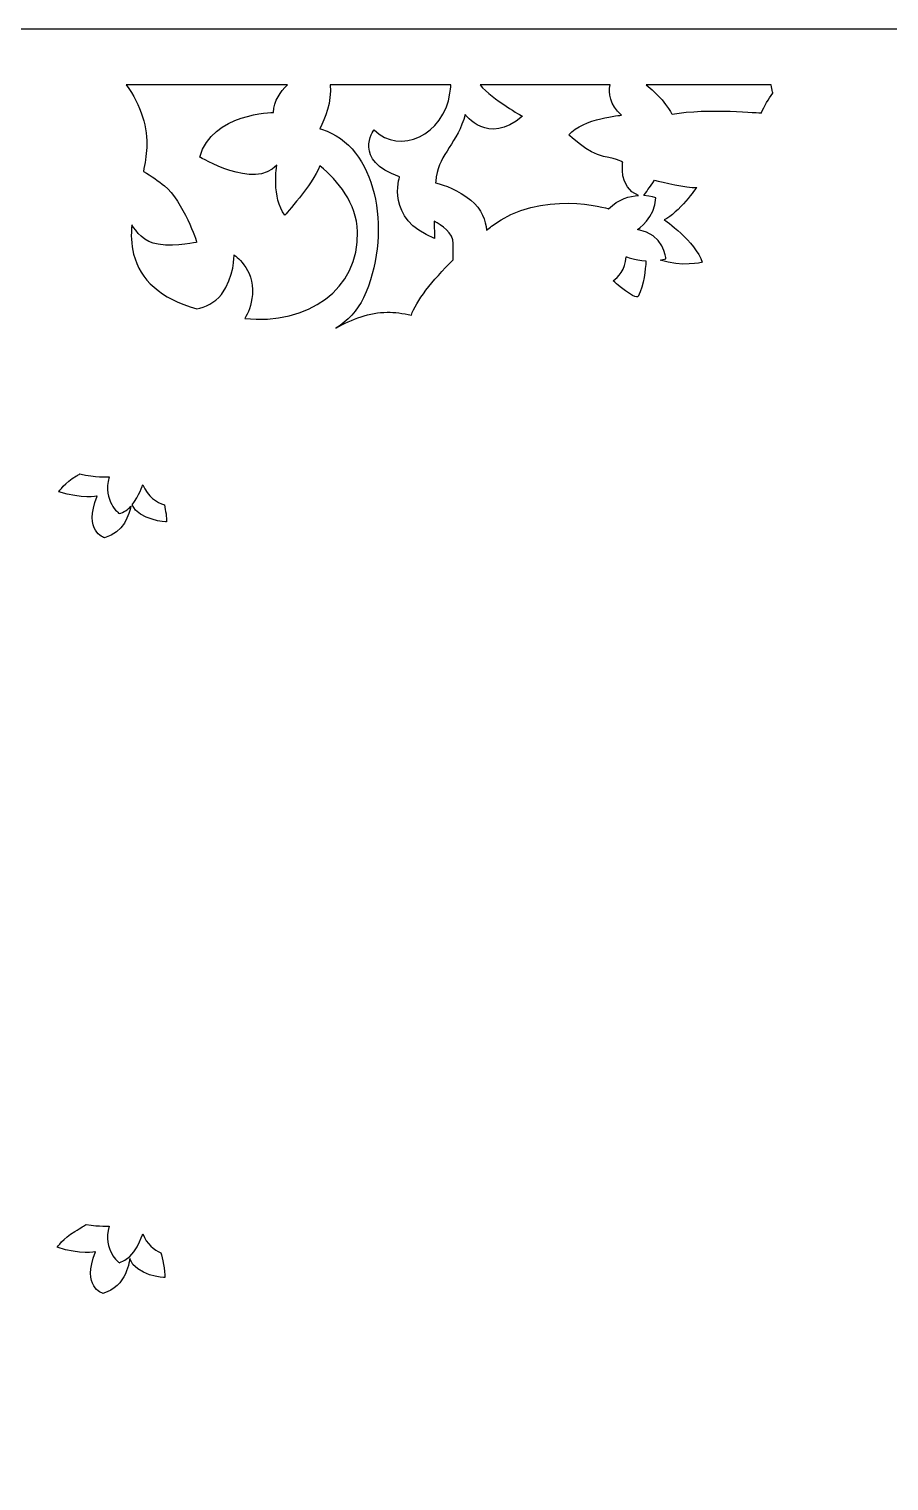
# Model space of a CAD drawing. Header units: centimetres. Extents: x -2.15 to 2.15, y -2.22 to 2.22.
# Drawn here: x -0.52 to 0.792, y 0 to 2.215 of the extents above; entities that cross this region are included whole.
import ezdxf

# ---------------------------------------------------------------- set-up
doc = ezdxf.new("R2010")
doc.units = ezdxf.units.CM
doc.header["$MEASUREMENT"] = 0
doc.layers.add('Layer 1', color=7, linetype='Continuous')

msp = doc.modelspace()

# ---------------------------------------------------------------- linework, layer by layer
at = {"layer": 'Layer 1', "color": 242}
for points, knots in [([(-2.14962, 2.21547), (-2.14962, 2.21547), (2.14962, 2.21547), (2.14962, 2.21547), (2.14962, 2.21547), (2.14962, 2.21547), (2.14962, -2.21548), (2.14962, -2.21548), (2.14962, -2.21548), (2.14962, -2.21548), (-2.14962, -2.21548), (-2.14962, -2.21548), (-2.14962, -2.21548), (-2.14962, -2.21548), (-2.14962, 2.21547), (-2.14962, 2.21547)], [0, 0, 0, 0, 0.2, 0.2, 0.2, 0.2, 0.4, 0.4, 0.4, 0.4, 0.6, 0.6, 0.6, 0.6, 1, 1, 1, 1]), ([(-0.37201, 2.13026), (-0.37201, 2.13026), (-0.12576, 2.13026), (-0.12576, 2.13026), (-0.12576, 2.13026), (-0.13708, 2.11992), (-0.14595, 2.10622), (-0.1473, 2.0883), (-0.1473, 2.0883), (-0.1473, 2.0883), (-0.24107, 2.08727), (-0.25962, 2.02019), (-0.25962, 2.02019), (-0.25962, 2.02019), (-0.17615, 1.96963), (-0.14215, 2.00781), (-0.14215, 2.00781), (-0.14215, 2.00781), (-0.15039, 1.95724), (-0.12978, 1.93145), (-0.12978, 1.93145), (-0.12978, 1.93145), (-0.08816, 1.97756), (-0.07634, 2.00649), (-0.07634, 2.00649), (-0.04834, 1.98367), (-0.02052, 1.95012), (-0.019, 1.90616), (-0.019, 1.90616), (-0.01599, 1.81857), (-0.09538, 1.7634), (-0.19113, 1.77371), (-0.19113, 1.77371), (-0.18588, 1.78154), (-0.18084, 1.79333), (-0.17944, 1.81059), (-0.17944, 1.81059), (-0.17622, 1.8504), (-0.20738, 1.87084), (-0.20738, 1.87084), (-0.20738, 1.87084), (-0.20738, 1.87084), (-0.20631, 1.83749), (-0.22672, 1.81059), (-0.22672, 1.81059), (-0.23665, 1.7975), (-0.25168, 1.79129), (-0.26436, 1.78836), (-0.26436, 1.78836), (-0.32007, 1.80507), (-0.35023, 1.8317), (-0.36061, 1.87211), (-0.36061, 1.87211), (-0.36448, 1.8872), (-0.36488, 1.90205), (-0.36337, 1.91686), (-0.36337, 1.91686), (-0.35724, 1.90672), (-0.34416, 1.88995), (-0.32342, 1.88698), (-0.32342, 1.88698), (-0.29334, 1.88268), (-0.26433, 1.89021), (-0.26433, 1.89021), (-0.26433, 1.89021), (-0.26433, 1.89021), (-0.28474, 1.95262), (-0.31375, 1.97629), (-0.31375, 1.97629), (-0.32249, 1.98343), (-0.33348, 1.99134), (-0.34574, 1.998), (-0.34574, 1.998), (-0.34318, 2.00998), (-0.34118, 2.02217), (-0.34051, 2.03464), (-0.34051, 2.03464), (-0.33901, 2.06251), (-0.34886, 2.09991), (-0.37201, 2.13026)], [0, 0, 0, 0, 0.047619, 0.047619, 0.047619, 0.047619, 0.0952381, 0.0952381, 0.0952381, 0.0952381, 0.1428571, 0.1428571, 0.1428571, 0.1428571, 0.1904762, 0.1904762, 0.1904762, 0.1904762, 0.2380952, 0.2380952, 0.2380952, 0.2380952, 0.2857143, 0.2857143, 0.2857143, 0.2857143, 0.3333333, 0.3333333, 0.3333333, 0.3333333, 0.3809524, 0.3809524, 0.3809524, 0.3809524, 0.4285714, 0.4285714, 0.4285714, 0.4285714, 0.4761905, 0.4761905, 0.4761905, 0.4761905, 0.5238095, 0.5238095, 0.5238095, 0.5238095, 0.5714286, 0.5714286, 0.5714286, 0.5714286, 0.6190476, 0.6190476, 0.6190476, 0.6190476, 0.6666667, 0.6666667, 0.6666667, 0.6666667, 0.7142857, 0.7142857, 0.7142857, 0.7142857, 0.7619048, 0.7619048, 0.7619048, 0.7619048, 0.8095238, 0.8095238, 0.8095238, 0.8095238, 0.8571429, 0.8571429, 0.8571429, 0.8571429, 0.9047619, 0.9047619, 0.9047619, 0.9047619, 1, 1, 1, 1]), ([(-0.06081, 2.13026), (-0.06081, 2.13026), (0.12348, 2.13026), (0.12348, 2.13026), (0.12348, 2.13026), (0.12314, 2.12606), (0.12269, 2.12186), (0.12209, 2.11768), (0.12209, 2.11768), (0.11298, 2.0538), (0.04528, 2.02251), (0.00623, 2.06162), (0.00623, 2.06162), (0.00623, 2.06162), (-0.02762, 2.01469), (0.04528, 1.98992), (0.04528, 1.98992), (0.04528, 1.98992), (0.02315, 1.92473), (0.09866, 1.89605), (0.09866, 1.89605), (0.09866, 1.89605), (0.09817, 1.90704), (0.09804, 1.92236), (0.09804, 1.92236), (0.10943, 1.91613), (0.12719, 1.90393), (0.12719, 1.88835), (0.12719, 1.88835), (0.12719, 1.87884), (0.12719, 1.87028), (0.12719, 1.86352), (0.12719, 1.86352), (0.09458, 1.83132), (0.07008, 1.79964), (0.06318, 1.7789), (0.06318, 1.7789), (0.05023, 1.78188), (0.03782, 1.78351), (0.02637, 1.78335), (0.02637, 1.78335), (-0.00024, 1.78297), (-0.02745, 1.77351), (-0.05214, 1.75882), (-0.05214, 1.75882), (-0.03387, 1.7701), (-0.01911, 1.78542), (-0.00973, 1.80555), (-0.00973, 1.80555), (0.03355, 1.89842), (0.01346, 2.02845), (-0.06538, 2.05941), (-0.06538, 2.05941), (-0.06929, 2.06095), (-0.07299, 2.06228), (-0.07648, 2.06344), (-0.07648, 2.06344), (-0.06808, 2.07896), (-0.05822, 2.104), (-0.06081, 2.13026)], [0, 0, 0, 0, 0.0625, 0.0625, 0.0625, 0.0625, 0.125, 0.125, 0.125, 0.125, 0.1875, 0.1875, 0.1875, 0.1875, 0.25, 0.25, 0.25, 0.25, 0.3125, 0.3125, 0.3125, 0.3125, 0.375, 0.375, 0.375, 0.375, 0.4375, 0.4375, 0.4375, 0.4375, 0.5, 0.5, 0.5, 0.5, 0.5625, 0.5625, 0.5625, 0.5625, 0.625, 0.625, 0.625, 0.625, 0.6875, 0.6875, 0.6875, 0.6875, 0.75, 0.75, 0.75, 0.75, 0.8125, 0.8125, 0.8125, 0.8125, 0.875, 0.875, 0.875, 0.875, 1, 1, 1, 1]), ([(0.16805, 2.13026), (0.16805, 2.13026), (0.36637, 2.13026), (0.36637, 2.13026), (0.36637, 2.13026), (0.36385, 2.11745), (0.36604, 2.10071), (0.38406, 2.08395), (0.38406, 2.08395), (0.38406, 2.08395), (0.32573, 2.07953), (0.30364, 2.05386), (0.30364, 2.05386), (0.30364, 2.05386), (0.3328, 2.02554), (0.35666, 2.02111), (0.35666, 2.02111), (0.38053, 2.01669), (0.38583, 2.01226), (0.38583, 2.01226), (0.38583, 2.01226), (0.38583, 2.01226), (0.37871, 1.97408), (0.40978, 1.96152), (0.40978, 1.96152), (0.39644, 1.96083), (0.37977, 1.95621), (0.36399, 1.94135), (0.36399, 1.94135), (0.36399, 1.94135), (0.26094, 1.97231), (0.18572, 1.91452), (0.18572, 1.91452), (0.18312, 1.91253), (0.18054, 1.91051), (0.17798, 1.90848), (0.17798, 1.90848), (0.17654, 1.92276), (0.17085, 1.94058), (0.15377, 1.95445), (0.15377, 1.95445), (0.13458, 1.97004), (0.1142, 1.9774), (0.10013, 1.98084), (0.10013, 1.98084), (0.10046, 1.984), (0.10083, 1.98703), (0.10126, 1.98992), (0.10126, 1.98992), (0.10647, 2.02512), (0.13381, 2.04206), (0.14552, 2.08509), (0.14552, 2.08509), (0.14552, 2.08509), (0.17937, 2.03685), (0.23275, 2.08248), (0.23275, 2.08248), (0.23275, 2.08248), (0.18778, 2.10693), (0.16805, 2.13026)], [0, 0, 0, 0, 0.0625, 0.0625, 0.0625, 0.0625, 0.125, 0.125, 0.125, 0.125, 0.1875, 0.1875, 0.1875, 0.1875, 0.25, 0.25, 0.25, 0.25, 0.3125, 0.3125, 0.3125, 0.3125, 0.375, 0.375, 0.375, 0.375, 0.4375, 0.4375, 0.4375, 0.4375, 0.5, 0.5, 0.5, 0.5, 0.5625, 0.5625, 0.5625, 0.5625, 0.625, 0.625, 0.625, 0.625, 0.6875, 0.6875, 0.6875, 0.6875, 0.75, 0.75, 0.75, 0.75, 0.8125, 0.8125, 0.8125, 0.8125, 0.875, 0.875, 0.875, 0.875, 1, 1, 1, 1]), ([(0.42149, 2.13026), (0.42149, 2.13026), (0.61231, 2.13026), (0.61231, 2.13026), (0.61231, 2.13026), (0.61322, 2.12661), (0.61397, 2.12294), (0.61452, 2.11928), (0.61452, 2.11928), (0.61461, 2.1187), (0.6147, 2.11814), (0.6148, 2.11759), (0.6148, 2.11759), (0.60821, 2.10856), (0.60215, 2.0985), (0.597, 2.08729), (0.597, 2.08729), (0.597, 2.08729), (0.51663, 2.09503), (0.46098, 2.08574), (0.46098, 2.08574), (0.46098, 2.08574), (0.44829, 2.10983), (0.42149, 2.13026)], [0, 0, 0, 0, 0.1428571, 0.1428571, 0.1428571, 0.1428571, 0.2857143, 0.2857143, 0.2857143, 0.2857143, 0.4285714, 0.4285714, 0.4285714, 0.4285714, 0.5714286, 0.5714286, 0.5714286, 0.5714286, 0.7142857, 0.7142857, 0.7142857, 0.7142857, 1, 1, 1, 1]), ([(0.43444, 1.98476), (0.42677, 1.9741), (0.42068, 1.96533), (0.41802, 1.96147), (0.41802, 1.96147), (0.42893, 1.96078), (0.43612, 1.95787), (0.43612, 1.95787), (0.43612, 1.95787), (0.43612, 1.92794), (0.4083, 1.90936), (0.4083, 1.90936), (0.4083, 1.90936), (0.44952, 1.90317), (0.45158, 1.86499), (0.45158, 1.86499), (0.45158, 1.86499), (0.44863, 1.86407), (0.44568, 1.86337), (0.44275, 1.86285), (0.44275, 1.86285), (0.47599, 1.85175), (0.50696, 1.8595), (0.50696, 1.8595), (0.50696, 1.8595), (0.49745, 1.89127), (0.44923, 1.92431), (0.44923, 1.92431), (0.44923, 1.92431), (0.4708, 1.93447), (0.49871, 1.97386), (0.49871, 1.97386), (0.49871, 1.97386), (0.48258, 1.97282), (0.44678, 1.98158), (0.43444, 1.98476)], [0, 0, 0, 0, 0.1, 0.1, 0.1, 0.1, 0.2, 0.2, 0.2, 0.2, 0.3, 0.3, 0.3, 0.3, 0.4, 0.4, 0.4, 0.4, 0.5, 0.5, 0.5, 0.5, 0.6, 0.6, 0.6, 0.6, 0.7, 0.7, 0.7, 0.7, 0.8, 0.8, 0.8, 0.8, 1, 1, 1, 1]), ([(0.42114, 1.86175), (0.40382, 1.86286), (0.39078, 1.86809), (0.39078, 1.86809), (0.39078, 1.86809), (0.39078, 1.84782), (0.37824, 1.83629), (0.37141, 1.83151), (0.37141, 1.83151), (0.37437, 1.82854), (0.37786, 1.82536), (0.38198, 1.82202), (0.38198, 1.82202), (0.40546, 1.80296), (0.40926, 1.80741), (0.40926, 1.80741), (0.40926, 1.80741), (0.4181, 1.82553), (0.42051, 1.8484), (0.42114, 1.86175)], [0, 0, 0, 0, 0.1666667, 0.1666667, 0.1666667, 0.1666667, 0.3333333, 0.3333333, 0.3333333, 0.3333333, 0.5, 0.5, 0.5, 0.5, 0.6666667, 0.6666667, 0.6666667, 0.6666667, 1, 1, 1, 1]), ([(-0.36477, 1.48752), (-0.36963, 1.48226), (-0.37554, 1.47794), (-0.38255, 1.47612), (-0.38255, 1.47612), (-0.38255, 1.47612), (-0.40822, 1.49448), (-0.39813, 1.53212), (-0.39813, 1.53212), (-0.39813, 1.53212), (-0.41153, 1.53107), (-0.4339, 1.53461), (-0.4339, 1.53461), (-0.43718, 1.53513), (-0.44014, 1.53582), (-0.44279, 1.53662), (-0.44279, 1.53662), (-0.44432, 1.53571), (-0.44602, 1.53471), (-0.4479, 1.53363), (-0.4479, 1.53363), (-0.46578, 1.5233), (-0.47472, 1.50953), (-0.47472, 1.50953), (-0.47472, 1.50953), (-0.43896, 1.49782), (-0.41627, 1.50264), (-0.41627, 1.50264), (-0.41627, 1.50264), (-0.43827, 1.44893), (-0.40527, 1.43929), (-0.40527, 1.43929), (-0.40527, 1.43929), (-0.37568, 1.44642), (-0.36705, 1.47586), (-0.36477, 1.48752)], [0, 0, 0, 0, 0.1, 0.1, 0.1, 0.1, 0.2, 0.2, 0.2, 0.2, 0.3, 0.3, 0.3, 0.3, 0.4, 0.4, 0.4, 0.4, 0.5, 0.5, 0.5, 0.5, 0.6, 0.6, 0.6, 0.6, 0.7, 0.7, 0.7, 0.7, 0.8, 0.8, 0.8, 0.8, 1, 1, 1, 1]), ([(-0.31372, 1.48932), (-0.32501, 1.49312), (-0.33955, 1.50154), (-0.34679, 1.52019), (-0.34679, 1.52019), (-0.34679, 1.52019), (-0.35189, 1.50275), (-0.36295, 1.48959), (-0.36295, 1.48959), (-0.352, 1.46532), (-0.31038, 1.46339), (-0.31038, 1.46339), (-0.31038, 1.46339), (-0.31003, 1.47012), (-0.31186, 1.48066), (-0.31372, 1.48932)], [0, 0, 0, 0, 0.2, 0.2, 0.2, 0.2, 0.4, 0.4, 0.4, 0.4, 0.6, 0.6, 0.6, 0.6, 1, 1, 1, 1]), ([(-0.31907, 0.34822), (-0.32927, 0.35275), (-0.34065, 0.3612), (-0.34679, 0.37701), (-0.34679, 0.37701), (-0.34679, 0.37701), (-0.35779, 0.33936), (-0.38255, 0.33294), (-0.38255, 0.33294), (-0.38255, 0.33294), (-0.40822, 0.3513), (-0.39813, 0.38894), (-0.39813, 0.38894), (-0.39813, 0.38894), (-0.41127, 0.38792), (-0.43323, 0.39133), (-0.43323, 0.39133), (-0.43553, 0.38965), (-0.44036, 0.38645), (-0.45045, 0.38062), (-0.45045, 0.38062), (-0.46832, 0.37029), (-0.47726, 0.35652), (-0.47726, 0.35652), (-0.47726, 0.35652), (-0.44151, 0.34482), (-0.41882, 0.34964), (-0.41882, 0.34964), (-0.41882, 0.34964), (-0.44082, 0.29593), (-0.40782, 0.28629), (-0.40782, 0.28629), (-0.40782, 0.28629), (-0.37069, 0.29524), (-0.36656, 0.33931), (-0.36656, 0.33931), (-0.36656, 0.33931), (-0.35762, 0.31245), (-0.31293, 0.31039), (-0.31293, 0.31039), (-0.31293, 0.31039), (-0.31238, 0.32094), (-0.31719, 0.3409), (-0.31907, 0.34822)], [0, 0, 0, 0, 0.0833333, 0.0833333, 0.0833333, 0.0833333, 0.1666667, 0.1666667, 0.1666667, 0.1666667, 0.25, 0.25, 0.25, 0.25, 0.3333333, 0.3333333, 0.3333333, 0.3333333, 0.4166667, 0.4166667, 0.4166667, 0.4166667, 0.5, 0.5, 0.5, 0.5, 0.5833333, 0.5833333, 0.5833333, 0.5833333, 0.6666667, 0.6666667, 0.6666667, 0.6666667, 0.75, 0.75, 0.75, 0.75, 0.8333333, 0.8333333, 0.8333333, 0.8333333, 1, 1, 1, 1])]:
    msp.add_open_spline(points, degree=3, knots=knots, dxfattribs=at)

doc.saveas('drawing.dxf')
